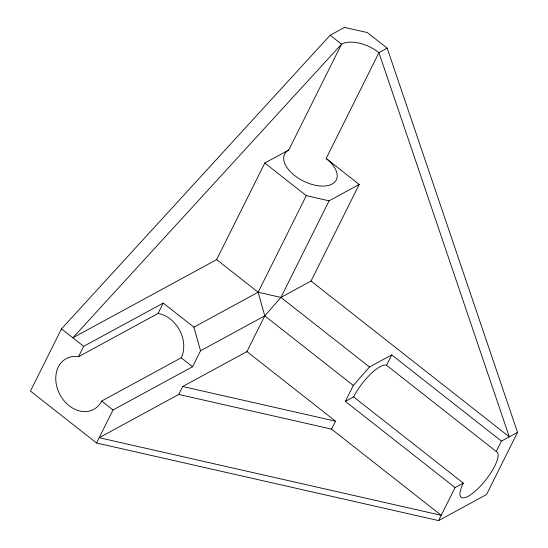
<?xml version="1.0" encoding="UTF-8"?>
<svg xmlns="http://www.w3.org/2000/svg" width="548" height="548" viewBox="0 0 548 548"><rect width="100%" height="100%" fill="white"/><g stroke="black" fill="none" stroke-linecap="round" stroke-linejoin="round"><path stroke-width="0.82" d="M61.472 328.882L30.462 391.073L96.551 443.003L438.599 520.6L486.528 494.543L517.538 432.345L387.176 48.149L367.352 32.572L344.548 27.4L330.17 35.216L61.472 328.882L83.673 346.329L163.242 303.071L193.903 327.163L200.527 350.782L192.574 366.728L113.011 409.986L96.551 443.003M113.011 409.986L101.64 401.054A28.88 22.667 61.5 0 1 59.759 394.3A28.88 22.667 61.5 0 1 78.494 356.714L83.673 346.329M78.494 356.714L158.064 313.456L163.242 303.071M330.17 35.216L341.534 44.148L72.836 337.815L216.631 259.636L264.794 163.037L288.755 150.008L341.534 44.148A28.88 15.687 26.5 0 1 378.935 52.635L387.176 48.149M178.751 394.45L331.533 429.111L441.236 515.305L99.188 437.708L178.751 394.45L182.71 386.511L246.943 351.59L264.752 315.86L280.939 297.42L329.095 200.821L359.2 184.457L326.156 158.488L378.935 52.635L509.291 436.831L311.038 281.049L280.939 297.42L258.135 292.242L216.631 259.636M193.903 327.163L258.135 292.242L306.291 195.65L329.095 200.821M311.038 281.049L359.2 184.457M331.533 429.111L335.492 421.172L246.943 351.59M501.434 441.106L496.255 451.49A28.88 8.61 -51.8 0 1 477.514 489.076A28.88 8.61 -51.8 0 1 463.307 483.103L455.059 487.583L345.356 401.389L353.309 385.443L369.489 366.996L391.731 354.905L501.434 441.106L517.538 432.345M345.356 401.389L353.604 396.903A28.88 8.61 -51.8 0 1 386.552 365.29L391.731 354.905M438.599 520.6L455.059 487.583M101.64 401.054L181.21 357.796L192.574 366.728M200.527 350.782L264.752 315.86L353.309 385.443M182.71 386.511L335.492 421.172M264.794 163.037L306.291 195.65M386.552 365.29L496.255 451.49M280.939 297.42L369.489 366.996M353.604 396.903L463.307 483.103M258.135 292.242L264.752 315.86M158.064 313.456A28.88 22.667 61.5 0 1 181.21 357.796M326.156 158.488A28.88 15.687 26.5 0 1 332.109 184.073A28.88 15.687 26.5 0 1 294.714 175.586A28.88 15.687 26.5 0 1 288.755 150.008"/></g></svg>
